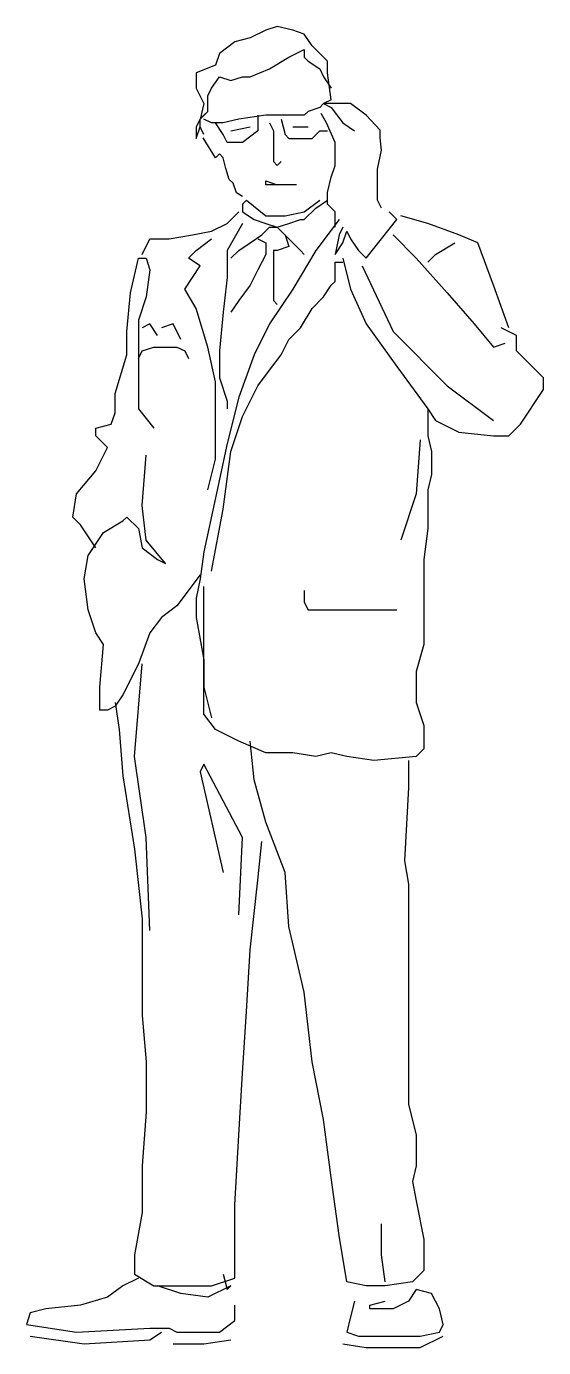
# Model space of a CAD drawing. Extents: x 199.27 to 199.99, y 90.23 to 92.06.
import ezdxf

# ---------------------------------------------------------------- set-up
doc = ezdxf.new("R2010")
doc.units = 0
doc.header["$MEASUREMENT"] = 0
doc.layers.add('L01', color=1, linetype='CONTINUOUS')

msp = doc.modelspace()

# ---------------------------------------------------------------- linework, layer by layer
at = {"layer": 'L01'}
for points in [[(199.6945, 91.9627), (199.6892, 92.0002), (199.6892, 92.0162), (199.6678, 92.0377), (199.6571, 92.0537), (199.6411, 92.0591), (199.6197, 92.0644), (199.6036, 92.0591), (199.5822, 92.0484), (199.5608, 92.043), (199.5394, 92.027), (199.5341, 92.0109), (199.5073, 92.0002), (199.5073, 91.9788), (199.518, 91.9574), (199.5127, 91.936), (199.5073, 91.9252), (199.5073, 91.9092), (199.5127, 91.9252), (199.5127, 91.936), (199.5234, 91.9467), (199.5234, 91.9681), (199.5287, 91.9788), (199.5394, 91.9948), (199.5555, 91.9895), (199.5715, 91.9948), (199.5822, 91.9948), (199.609, 92.0055), (199.6357, 92.0216), (199.6571, 92.0323), (199.6571, 92.0216), (199.6624, 92.0162), (199.6785, 92.0055), (199.6838, 91.9948), (199.6945, 91.9788)], [(199.6945, 91.9627), (199.6838, 91.9574), (199.6785, 91.952), (199.6624, 91.9467), (199.6571, 91.9413), (199.625, 91.9413), (199.6197, 91.9413), (199.609, 91.9413), (199.6036, 91.9413), (199.5662, 91.936), (199.5448, 91.9306), (199.5287, 91.9306), (199.518, 91.936)], [(199.518, 91.9145), (199.5127, 91.9252), (199.5127, 91.936), (199.518, 91.9413), (199.5234, 91.9467)], [(199.5929, 91.9413), (199.5929, 91.9306), (199.5929, 91.9199), (199.5715, 91.9038), (199.5501, 91.9038), (199.5448, 91.9145), (199.5341, 91.9306)], [(199.6999, 91.7861), (199.6999, 91.8075), (199.6892, 91.8182), (199.6892, 91.8342), (199.6945, 91.8557), (199.6999, 91.8717), (199.6999, 91.8824), (199.6999, 91.8985), (199.6999, 91.9038), (199.6879, 91.9306), (199.6806, 91.9438)], [(199.7641, 91.8128), (199.7587, 91.8235), (199.7587, 91.8449), (199.7587, 91.8664), (199.7641, 91.8931), (199.7623, 91.91), (199.7623, 91.9208), (199.7427, 91.9413), (199.7213, 91.9574), (199.6945, 91.9574), (199.6838, 91.9574), (199.6945, 91.952), (199.7106, 91.9306), (199.7266, 91.9199)], [(199.5555, 91.9199), (199.5822, 91.9252)], [(199.609, 91.9306), (199.6143, 91.9199), (199.6143, 91.9092), (199.6143, 91.9038), (199.6143, 91.8771), (199.6197, 91.8717), (199.625, 91.8771)], [(199.625, 91.936), (199.6304, 91.9145), (199.6357, 91.9092), (199.6517, 91.9092), (199.6678, 91.9092), (199.6785, 91.9199), (199.6892, 91.9199)], [(199.6411, 91.9252), (199.6624, 91.9252)], [(199.5715, 91.8289), (199.563, 91.8337), (199.5583, 91.847), (199.553, 91.8523), (199.5482, 91.8675), (199.5448, 91.8824), (199.5394, 91.8878), (199.5341, 91.8824), (199.5171, 91.9102)], [(199.6464, 91.8449), (199.6357, 91.8449), (199.625, 91.8449), (199.609, 91.8449), (199.6036, 91.8449), (199.6036, 91.8503), (199.6197, 91.8449)], [(199.5769, 91.8235), (199.5715, 91.8182), (199.5715, 91.8075), (199.5876, 91.7968), (199.6036, 91.7914), (199.6197, 91.7861), (199.6357, 91.7914), (199.6517, 91.7968), (199.6571, 91.7968), (199.6731, 91.8128), (199.6892, 91.8235)], [(199.5769, 91.8235), (199.6036, 91.8021), (199.6304, 91.8021), (199.6571, 91.8075), (199.6785, 91.8235)], [(199.4324, 91.7486), (199.4431, 91.77), (199.4699, 91.77), (199.502, 91.7754), (199.5287, 91.7807), (199.5501, 91.7914), (199.5662, 91.8075)], [(199.7052, 91.7968), (199.6731, 91.7539), (199.6411, 91.7004), (199.609, 91.6522), (199.5876, 91.6094), (199.5662, 91.5505), (199.5501, 91.4863), (199.5341, 91.4113), (199.518, 91.3364), (199.5127, 91.2989), (199.5073, 91.2722), (199.5073, 91.2454), (199.518, 91.1865), (199.518, 91.149), (199.5287, 91.1062)], [(199.7106, 91.7861), (199.7052, 91.7754), (199.6999, 91.7486), (199.7106, 91.7647), (199.7159, 91.7807), (199.7213, 91.77), (199.732, 91.7539), (199.7427, 91.7432), (199.7641, 91.77), (199.7855, 91.7968), (199.7748, 91.8075)], [(199.9406, 91.6469), (199.9192, 91.7058), (199.8978, 91.7647), (199.8711, 91.7754), (199.8283, 91.7914), (199.7908, 91.8021)], [(199.5715, 91.7914), (199.5501, 91.7539), (199.5501, 91.7165), (199.5448, 91.6683), (199.5394, 91.6148), (199.5394, 91.5773), (199.5501, 91.5452), (199.5501, 91.5345)], [(199.5555, 91.7432), (199.5662, 91.7539), (199.5822, 91.7647), (199.5983, 91.7754), (199.609, 91.7861), (199.6197, 91.7861), (199.625, 91.7807), (199.6357, 91.77), (199.6517, 91.7539), (199.6571, 91.7486)], [(199.5234, 91.4221), (199.5341, 91.4649), (199.5341, 91.5131), (199.5341, 91.5719), (199.5234, 91.6201), (199.5073, 91.6736), (199.4913, 91.7004), (199.5127, 91.7325), (199.4966, 91.7432), (199.5073, 91.7539), (199.5287, 91.77)], [(199.5929, 91.77), (199.6036, 91.7647), (199.6036, 91.7486), (199.5929, 91.7272), (199.5822, 91.7058), (199.5662, 91.6844), (199.5555, 91.6683)], [(199.6304, 91.7754), (199.6357, 91.7593), (199.6197, 91.7539), (199.6143, 91.7539), (199.6143, 91.7432), (199.6143, 91.7111), (199.6143, 91.6844), (199.6197, 91.679)], [(199.7801, 91.7754), (199.8122, 91.7432), (199.855, 91.6951), (199.8925, 91.6522), (199.9192, 91.6201), (199.9353, 91.6255)], [(199.8283, 91.7379), (199.839, 91.7486), (199.8657, 91.7647)], [(199.3682, 91.3418), (199.3468, 91.3739), (199.3361, 91.3846), (199.3415, 91.4167), (199.3682, 91.4488), (199.3843, 91.4809), (199.3682, 91.497), (199.3682, 91.5077), (199.3896, 91.5131), (199.395, 91.5291), (199.395, 91.5559), (199.411, 91.6094), (199.411, 91.6415), (199.4164, 91.6951), (199.4271, 91.7432), (199.4378, 91.7432), (199.4431, 91.7272), (199.4378, 91.6897), (199.4271, 91.6576), (199.4271, 91.5345), (199.4485, 91.5077)], [(199.7106, 91.7432), (199.7213, 91.7004), (199.7427, 91.6522), (199.7855, 91.5934), (199.8283, 91.5345), (199.839, 91.5184), (199.8711, 91.5024), (199.9192, 91.497), (199.9406, 91.497), (199.9567, 91.5131), (199.9888, 91.5612), (199.9888, 91.5773), (199.9513, 91.6148), (199.9513, 91.6362), (199.9299, 91.6469)], [(199.5287, 91.3096), (199.5448, 91.3953), (199.5555, 91.4756), (199.5715, 91.5238), (199.5929, 91.5666), (199.609, 91.588), (199.625, 91.6094), (199.6357, 91.6308), (199.6517, 91.6469), (199.6678, 91.6736), (199.6838, 91.6897), (199.6945, 91.7058), (199.6999, 91.7111), (199.6999, 91.7272), (199.6999, 91.7379), (199.7106, 91.7379)], [(199.7373, 91.7325), (199.7801, 91.6415), (199.855, 91.5666), (199.9192, 91.5184)], [(199.4538, 91.6362), (199.4431, 91.6522), (199.4324, 91.6469)], [(199.4859, 91.6308), (199.4752, 91.6522), (199.4592, 91.6469)], [(199.4271, 91.6041), (199.4324, 91.6148), (199.4485, 91.6201), (199.4645, 91.6201), (199.4806, 91.6201), (199.4913, 91.6148), (199.4966, 91.6041)], [(199.8283, 91.5345), (199.8283, 91.497), (199.8336, 91.4756), (199.8336, 91.4435), (199.8283, 91.4221), (199.8283, 91.4006), (199.8283, 91.3685), (199.8229, 91.3257), (199.8229, 91.2882), (199.8229, 91.2508), (199.8229, 91.2079), (199.8122, 91.1705), (199.8122, 91.1276), (199.8229, 91.0955), (199.8229, 91.0634), (199.8122, 91.0527), (199.7534, 91.0473), (199.7159, 91.0527), (199.6945, 91.058), (199.6731, 91.0527), (199.6411, 91.058), (199.6036, 91.058), (199.5662, 91.0741), (199.5341, 91.0902), (199.518, 91.1116), (199.518, 91.1598), (199.518, 91.1919), (199.518, 91.2293), (199.518, 91.2668), (199.518, 91.2882)], [(199.8176, 91.4916), (199.8122, 91.4167), (199.7908, 91.3525)], [(199.5127, 91.3043), (199.4806, 91.2615), (199.4592, 91.2454), (199.4431, 91.224), (199.4271, 91.1812), (199.4057, 91.1383), (199.395, 91.1223), (199.3843, 91.1169), (199.3736, 91.1169), (199.3736, 91.149), (199.3789, 91.2079), (199.3682, 91.224), (199.3575, 91.2561), (199.3522, 91.2989), (199.3575, 91.3311), (199.3789, 91.3632), (199.4057, 91.3792), (199.411, 91.3846), (199.4271, 91.3685), (199.4324, 91.3418), (199.4538, 91.3257), (199.4645, 91.3203), (199.4645, 91.3203), (199.4378, 91.3525), (199.4324, 91.4006), (199.4378, 91.4702)], [(199.6571, 91.2829), (199.6571, 91.2668), (199.6624, 91.2561), (199.6785, 91.2561), (199.7213, 91.2561), (199.7641, 91.2561), (199.7855, 91.2561)], [(199.4431, 90.8118), (199.4378, 90.9403), (199.4217, 91.0527), (199.4324, 91.1812)], [(199.395, 91.1276), (199.4003, 91.0902), (199.4057, 91.0259), (199.4217, 90.9242), (199.4324, 90.8279), (199.4324, 90.694), (199.4378, 90.6298), (199.4378, 90.5602), (199.4324, 90.4853), (199.4324, 90.421), (199.4217, 90.3621), (199.4217, 90.3354), (199.4485, 90.3193), (199.4752, 90.3193), (199.5287, 90.3193), (199.5608, 90.33), (199.5608, 90.3621), (199.5608, 90.4317), (199.5662, 90.5281), (199.5715, 90.6137), (199.5769, 90.6994), (199.5822, 90.785), (199.5929, 90.8814), (199.5983, 90.9349)], [(199.8015, 91.0473), (199.8015, 91.0099), (199.7962, 90.9082), (199.8015, 90.876), (199.8015, 90.8493), (199.8015, 90.8065), (199.8015, 90.7636), (199.8015, 90.7154), (199.8015, 90.678), (199.8015, 90.6084), (199.8015, 90.5709), (199.8122, 90.5281), (199.8122, 90.4853), (199.8069, 90.4639), (199.8122, 90.4371), (199.8229, 90.3836), (199.8229, 90.3407), (199.8069, 90.3247), (199.7694, 90.3193), (199.7427, 90.3193), (199.7159, 90.3247), (199.7052, 90.3889), (199.6945, 90.4692), (199.6838, 90.5495), (199.6678, 90.6298), (199.6571, 90.7262), (199.6357, 90.8172), (199.6304, 90.8921), (199.6036, 90.9617), (199.5876, 91.0206), (199.5822, 91.0741)], [(199.5662, 90.8332), (199.5715, 90.9403), (199.518, 91.042), (199.5127, 91.0313), (199.5448, 90.8921)], [(199.7694, 90.3247), (199.7641, 90.3621), (199.7641, 90.405)], [(199.4271, 90.33), (199.4057, 90.3193), (199.3843, 90.3033), (199.3468, 90.2926), (199.2987, 90.2872), (199.2773, 90.2818), (199.2719, 90.2658), (199.3415, 90.2551), (199.4431, 90.2604), (199.4699, 90.2604), (199.4806, 90.2551), (199.5394, 90.2551), (199.5608, 90.2711), (199.5608, 90.2926)], [(199.5448, 90.3354), (199.5501, 90.314), (199.5555, 90.3193), (199.5234, 90.3033), (199.4859, 90.3086), (199.4538, 90.3193)], [(199.7266, 90.2979), (199.7213, 90.2765), (199.7159, 90.2551), (199.732, 90.2497), (199.7587, 90.2497), (199.7908, 90.2497), (199.8176, 90.2497), (199.8443, 90.2551), (199.8497, 90.2658), (199.8443, 90.2872), (199.8336, 90.3086), (199.8122, 90.314), (199.8015, 90.2979), (199.7801, 90.2872), (199.7534, 90.2872), (199.748, 90.2872), (199.748, 90.2926), (199.7694, 90.2979)], [(199.2773, 90.2497), (199.3522, 90.239), (199.4431, 90.2444), (199.4592, 90.2551)], [(199.4752, 90.239), (199.518, 90.239), (199.5555, 90.2444)], [(199.7106, 90.239), (199.7427, 90.2337), (199.8176, 90.2337), (199.8497, 90.2497)]]:
    msp.add_lwpolyline(points, dxfattribs=at)

doc.saveas('drawing.dxf')
